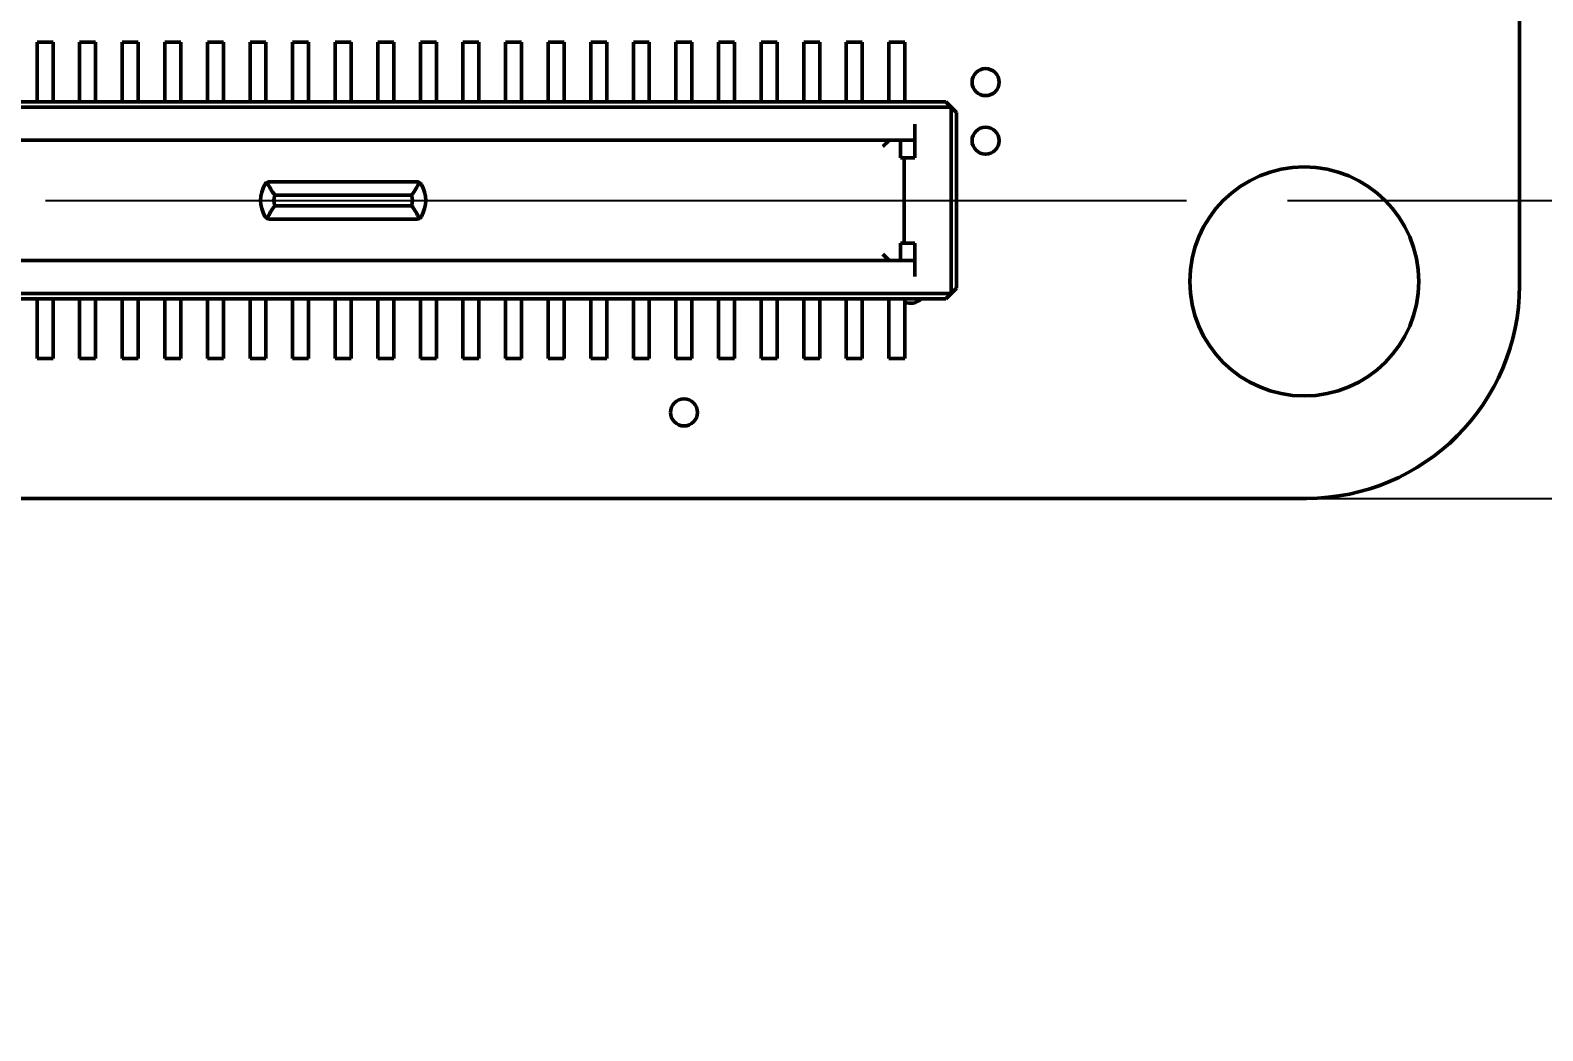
# Model space of a CAD drawing. Header units: millimetres. Extents: x 46 to 194, y 102 to 162.
# Drawn here: x 156.81 to 171.02, y 102.9 to 112.3 of the extents above; entities that cross this region are included whole.
import ezdxf

# ---------------------------------------------------------------- set-up
doc = ezdxf.new("R2010")
doc.units = ezdxf.units.MM
doc.header["$LTSCALE"] = 0.75
doc.linetypes.add('CENTER2', pattern=[28.575, 19.05, -3.175, 3.175, -3.175])
for name, color, linetype, lineweight in [('FD_Dimensions', 7, 'Continuous', 25), ('Smart Centers', 7, 'CENTER2', 25), ('Visible', 7, 'Continuous', 50)]:
    doc.layers.add(name, color=color, linetype=linetype, lineweight=lineweight)
doc.styles.get("Standard").update_dxf_attribs({"font": 'arial.ttf'})
doc.dimstyles.new('Dim-ISO-25', dxfattribs={"dimtxt": 2.5, "dimasz": 2.5, "dimexe": 1.5, "dimexo": 0, "dimgap": 1, "dimtad": 1, "dimzin": 4, "dimdsep": 46, "dimtxsty": 'Standard', "dimblk": 'OPEN90', "dimcen": 0, "dimazin": 1, "dimtp": 0.1, "dimtm": 0.1, "dimtfac": 0.72, "dimtmove": 0, "dimatfit": 3, "dimfxl": 1, "dimtzin": 4, "dimarcsym": 0})

# ---------------------------------------------------------------- blocks, each defined once
blk = doc.blocks.new('*U13')
at = {"layer": 'Smart Centers', "color": 0, "ltscale": 0.75, "transparency": 16777216}
blk.add_line((-13.87, 0), (13.87, 0), dxfattribs=at)
blk = doc.blocks.new('_Open90')
at = {"color": 0, "linetype": 'ByBlock', "lineweight": -2}
for p, q in [((-0.5, 0.5), (0, 0)), ((0, 0), (-1, 0)), ((0, 0), (-0.5, -0.5))]:
    blk.add_line(p, q, dxfattribs=at)
blk = doc.blocks.new('*D23')
at = {"layer": 'Defpoints', "color": 0, "transparency": 16777216}
for p in [(168.621748, 110.698104), (168.799359, 107.900004), (192.4547, 107.900004)]:
    blk.add_point(p, dxfattribs=at)
at = {"layer": 'FD_Dimensions', "color": 0, "lineweight": -2, "transparency": 16777216}
for p, q in [((192.4547, 113.198104), (192.4547, 162.174857)), ((168.621748, 110.698104), (193.9547, 110.698104)), ((192.4547, 107.900004), (192.4547, 110.698104)), ((168.799359, 107.900004), (193.9547, 107.900004)), ((192.4547, 105.400004), (192.4547, 102.900004))]:
    blk.add_line(p, q, dxfattribs=at)
at = {"layer": 'FD_Dimensions', "color": 0, "lineweight": -2, "transparency": 16777216, "xscale": 2.5, "yscale": 2.5, "zscale": 2.5}
for p, rotation in [((192.4547, 110.698104), 270), ((192.4547, 107.900004), 90)]:
    blk.add_blockref('_Open90', p, dxfattribs=dict(at, rotation=rotation))
at = {"layer": 'FD_Dimensions', "color": 0, "transparency": 16777216, "insert": (190.177434, 155.034775), "char_height": 2.5, "attachment_point": 5, "rotation": 90}
blk.add_mtext('2.80mm', dxfattribs=at)

msp = doc.modelspace()

# ---------------------------------------------------------------- linework, layer by layer
at = {"layer": 'Visible', "extrusion": (0, 0, -1)}
for p, q in [((170.799, 109.9), (170.799, 140.9)), ((156.877, 112.183), (156.877, 111.923)), ((157.027, 112.183), (156.877, 112.183)), ((157.027, 111.923), (157.027, 112.183)), ((157.277, 112.183), (157.277, 111.923)), ((157.427, 112.183), (157.277, 112.183)), ((157.427, 111.923), (157.427, 112.183)), ((157.677, 112.183), (157.677, 111.923)), ((157.827, 112.183), (157.677, 112.183)), ((157.827, 111.923), (157.827, 112.183)), ((158.077, 112.183), (158.077, 111.923)), ((158.227, 112.183), (158.077, 112.183)), ((158.227, 111.923), (158.227, 112.183)), ((158.477, 112.183), (158.477, 111.923)), ((158.627, 112.183), (158.477, 112.183)), ((158.627, 111.923), (158.627, 112.183)), ((158.877, 112.183), (158.877, 111.923)), ((159.027, 112.183), (158.877, 112.183)), ((159.027, 111.923), (159.027, 112.183)), ((159.277, 112.183), (159.277, 111.923)), ((159.427, 112.183), (159.277, 112.183)), ((159.427, 111.923), (159.427, 112.183)), ((159.677, 112.183), (159.677, 111.923)), ((159.827, 112.183), (159.677, 112.183)), ((159.827, 111.923), (159.827, 112.183)), ((160.227, 112.183), (160.077, 112.183)), ((160.077, 112.183), (160.077, 111.923)), ((160.227, 111.923), (160.227, 112.183)), ((160.477, 112.183), (160.477, 111.923)), ((160.627, 112.183), (160.477, 112.183)), ((160.627, 111.923), (160.627, 112.183)), ((160.877, 112.183), (160.877, 111.923)), ((161.027, 112.183), (160.877, 112.183)), ((161.027, 111.923), (161.027, 112.183)), ((161.277, 112.183), (161.277, 111.923)), ((161.427, 112.183), (161.277, 112.183)), ((161.427, 111.923), (161.427, 112.183)), ((161.677, 112.183), (161.677, 111.923)), ((161.827, 112.183), (161.677, 112.183)), ((161.827, 111.923), (161.827, 112.183)), ((162.077, 112.183), (162.077, 111.923)), ((162.227, 112.183), (162.077, 112.183)), ((162.227, 111.923), (162.227, 112.183)), ((162.477, 112.183), (162.477, 111.923)), ((162.627, 112.183), (162.477, 112.183)), ((162.627, 111.923), (162.627, 112.183)), ((162.877, 112.183), (162.877, 111.923)), ((163.027, 112.183), (162.877, 112.183)), ((163.027, 111.923), (163.027, 112.183)), ((163.277, 112.183), (163.277, 111.923)), ((163.427, 112.183), (163.277, 112.183)), ((163.427, 111.923), (163.427, 112.183)), ((163.677, 112.183), (163.677, 111.923)), ((163.827, 112.183), (163.677, 112.183)), ((163.827, 111.923), (163.827, 112.183)), ((164.077, 112.183), (164.077, 111.923)), ((164.227, 112.183), (164.077, 112.183)), ((164.227, 111.923), (164.227, 112.183)), ((164.477, 112.183), (164.477, 111.923)), ((164.627, 112.183), (164.477, 112.183)), ((164.627, 111.923), (164.627, 112.183)), ((165.027, 112.183), (164.877, 112.183)), ((164.877, 112.183), (164.877, 111.923)), ((165.027, 111.923), (165.027, 112.183)), ((156.877, 111.923), (156.877, 111.879)), ((156.877, 111.879), (156.877, 111.855)), ((156.877, 111.855), (156.877, 111.723)), ((157.027, 111.923), (157.027, 111.879)), ((157.027, 111.855), (157.027, 111.879)), ((157.027, 111.855), (157.027, 111.723)), ((157.277, 111.923), (157.277, 111.879)), ((157.277, 111.879), (157.277, 111.855)), ((157.277, 111.855), (157.277, 111.723)), ((157.427, 111.923), (157.427, 111.879)), ((157.427, 111.855), (157.427, 111.879)), ((157.427, 111.855), (157.427, 111.723)), ((157.677, 111.923), (157.677, 111.879)), ((157.677, 111.879), (157.677, 111.855)), ((157.677, 111.855), (157.677, 111.723)), ((157.827, 111.923), (157.827, 111.879)), ((157.827, 111.855), (157.827, 111.879)), ((157.827, 111.855), (157.827, 111.723)), ((158.077, 111.923), (158.077, 111.879)), ((158.077, 111.879), (158.077, 111.855)), ((158.077, 111.855), (158.077, 111.723)), ((158.227, 111.923), (158.227, 111.879)), ((158.227, 111.855), (158.227, 111.879)), ((158.227, 111.855), (158.227, 111.723)), ((158.477, 111.923), (158.477, 111.879)), ((158.477, 111.879), (158.477, 111.855)), ((158.477, 111.855), (158.477, 111.723)), ((158.627, 111.923), (158.627, 111.879)), ((158.627, 111.855), (158.627, 111.879)), ((158.627, 111.855), (158.627, 111.723)), ((158.877, 111.923), (158.877, 111.879)), ((158.877, 111.879), (158.877, 111.855)), ((158.877, 111.855), (158.877, 111.723)), ((159.027, 111.923), (159.027, 111.879)), ((159.027, 111.855), (159.027, 111.879)), ((159.027, 111.855), (159.027, 111.723)), ((159.277, 111.923), (159.277, 111.879)), ((159.277, 111.879), (159.277, 111.855)), ((159.277, 111.855), (159.277, 111.723)), ((159.427, 111.923), (159.427, 111.879)), ((159.427, 111.855), (159.427, 111.879)), ((159.427, 111.855), (159.427, 111.723)), ((159.677, 111.923), (159.677, 111.879)), ((159.677, 111.879), (159.677, 111.855)), ((159.677, 111.855), (159.677, 111.723)), ((159.827, 111.923), (159.827, 111.879)), ((159.827, 111.855), (159.827, 111.879)), ((159.827, 111.855), (159.827, 111.723)), ((160.077, 111.923), (160.077, 111.879)), ((160.077, 111.879), (160.077, 111.855)), ((160.077, 111.855), (160.077, 111.723)), ((160.227, 111.923), (160.227, 111.879)), ((160.227, 111.855), (160.227, 111.879)), ((160.227, 111.855), (160.227, 111.723)), ((160.477, 111.923), (160.477, 111.879)), ((160.477, 111.879), (160.477, 111.855)), ((160.477, 111.855), (160.477, 111.723)), ((160.627, 111.923), (160.627, 111.879)), ((160.627, 111.855), (160.627, 111.879)), ((160.627, 111.855), (160.627, 111.723)), ((160.877, 111.923), (160.877, 111.879)), ((160.877, 111.879), (160.877, 111.855)), ((160.877, 111.855), (160.877, 111.723)), ((161.027, 111.923), (161.027, 111.879)), ((161.027, 111.855), (161.027, 111.879)), ((161.027, 111.855), (161.027, 111.723)), ((161.277, 111.923), (161.277, 111.879)), ((161.277, 111.879), (161.277, 111.855)), ((161.277, 111.855), (161.277, 111.723)), ((161.427, 111.923), (161.427, 111.879)), ((161.427, 111.855), (161.427, 111.879)), ((161.427, 111.855), (161.427, 111.723)), ((161.677, 111.923), (161.677, 111.879)), ((161.677, 111.879), (161.677, 111.855)), ((161.677, 111.855), (161.677, 111.723)), ((161.827, 111.923), (161.827, 111.879)), ((161.827, 111.855), (161.827, 111.879)), ((161.827, 111.855), (161.827, 111.723)), ((162.077, 111.923), (162.077, 111.879)), ((162.077, 111.879), (162.077, 111.855)), ((162.077, 111.855), (162.077, 111.723)), ((162.227, 111.923), (162.227, 111.879)), ((162.227, 111.855), (162.227, 111.879)), ((162.227, 111.855), (162.227, 111.723)), ((162.477, 111.923), (162.477, 111.879)), ((162.477, 111.879), (162.477, 111.855)), ((162.477, 111.855), (162.477, 111.723)), ((162.627, 111.923), (162.627, 111.879)), ((162.627, 111.855), (162.627, 111.879)), ((162.627, 111.855), (162.627, 111.723)), ((162.877, 111.923), (162.877, 111.879)), ((162.877, 111.879), (162.877, 111.855)), ((162.877, 111.855), (162.877, 111.723)), ((163.027, 111.923), (163.027, 111.879)), ((163.027, 111.855), (163.027, 111.879)), ((163.027, 111.855), (163.027, 111.723)), ((163.277, 111.923), (163.277, 111.879)), ((163.277, 111.879), (163.277, 111.855)), ((163.277, 111.855), (163.277, 111.723)), ((163.427, 111.923), (163.427, 111.879)), ((163.427, 111.855), (163.427, 111.879)), ((163.427, 111.855), (163.427, 111.723)), ((163.677, 111.923), (163.677, 111.879)), ((163.677, 111.879), (163.677, 111.855)), ((163.677, 111.855), (163.677, 111.723)), ((163.827, 111.923), (163.827, 111.879)), ((163.827, 111.855), (163.827, 111.879)), ((163.827, 111.855), (163.827, 111.723)), ((164.077, 111.923), (164.077, 111.879)), ((164.077, 111.879), (164.077, 111.855)), ((164.077, 111.855), (164.077, 111.723)), ((164.227, 111.923), (164.227, 111.879)), ((164.227, 111.855), (164.227, 111.879)), ((164.227, 111.855), (164.227, 111.723)), ((164.477, 111.923), (164.477, 111.879)), ((164.477, 111.879), (164.477, 111.855)), ((164.477, 111.855), (164.477, 111.723)), ((164.627, 111.923), (164.627, 111.879)), ((164.627, 111.855), (164.627, 111.879)), ((164.627, 111.855), (164.627, 111.723)), ((164.877, 111.923), (164.877, 111.879)), ((164.877, 111.879), (164.877, 111.855)), ((164.877, 111.855), (164.877, 111.723)), ((165.027, 111.923), (165.027, 111.879)), ((165.027, 111.855), (165.027, 111.879)), ((165.027, 111.855), (165.027, 111.723)), ((156.877, 111.723), (156.877, 111.623)), ((157.027, 111.623), (157.027, 111.723)), ((157.277, 111.723), (157.277, 111.623)), ((157.427, 111.623), (157.427, 111.723)), ((157.677, 111.723), (157.677, 111.623)), ((157.827, 111.623), (157.827, 111.723)), ((158.077, 111.723), (158.077, 111.623)), ((158.227, 111.623), (158.227, 111.723)), ((158.477, 111.723), (158.477, 111.623)), ((158.627, 111.623), (158.627, 111.723)), ((158.877, 111.723), (158.877, 111.623)), ((159.027, 111.623), (159.027, 111.723)), ((159.277, 111.723), (159.277, 111.623)), ((159.427, 111.623), (159.427, 111.723)), ((159.677, 111.723), (159.677, 111.623)), ((159.827, 111.623), (159.827, 111.723)), ((160.077, 111.723), (160.077, 111.623)), ((160.227, 111.623), (160.227, 111.723)), ((160.477, 111.723), (160.477, 111.623)), ((160.627, 111.623), (160.627, 111.723)), ((160.877, 111.723), (160.877, 111.623)), ((161.027, 111.623), (161.027, 111.723)), ((161.277, 111.723), (161.277, 111.623)), ((161.427, 111.623), (161.427, 111.723)), ((161.677, 111.723), (161.677, 111.623)), ((161.827, 111.623), (161.827, 111.723)), ((162.077, 111.723), (162.077, 111.623)), ((162.227, 111.623), (162.227, 111.723)), ((162.477, 111.723), (162.477, 111.623)), ((162.627, 111.623), (162.627, 111.723)), ((162.877, 111.723), (162.877, 111.623)), ((163.027, 111.623), (163.027, 111.723)), ((163.277, 111.723), (163.277, 111.623)), ((163.427, 111.623), (163.427, 111.723)), ((163.677, 111.723), (163.677, 111.623)), ((163.827, 111.623), (163.827, 111.723)), ((164.077, 111.723), (164.077, 111.623)), ((164.227, 111.623), (164.227, 111.723)), ((164.477, 111.723), (164.477, 111.623)), ((164.627, 111.623), (164.627, 111.723)), ((164.877, 111.723), (164.877, 111.623)), ((165.027, 111.623), (165.027, 111.723)), ((144.042, 111.573), (165.462, 111.573)), ((165.412, 111.623), (144.092, 111.623)), ((165.412, 111.623), (165.462, 111.573)), ((165.462, 111.573), (165.512, 111.523)), ((165.462, 111.573), (165.462, 109.823)), ((165.512, 111.523), (165.512, 109.873)), ((165.122, 111.098), (165.122, 111.413)), ((144.382, 111.263), (165.122, 111.263)), ((164.821, 111.203), (164.88, 111.262)), ((164.987, 111.098), (164.987, 111.263)), ((164.987, 111.098), (165.022, 111.098)), ((165.022, 111.098), (165.122, 111.098)), ((165.022, 111.098), (165.022, 110.298)), ((159.06, 110.873), (160.443, 110.873)), ((160.394, 110.748), (159.109, 110.748)), ((159.06, 110.523), (160.443, 110.523)), ((160.394, 110.648), (159.109, 110.648)), ((164.987, 110.298), (165.022, 110.298)), ((164.987, 110.298), (164.987, 110.133)), ((165.022, 110.298), (165.122, 110.298)), ((165.122, 110.298), (165.122, 109.983)), ((144.382, 110.133), (165.122, 110.133)), ((164.821, 110.193), (164.88, 110.134)), ((144.042, 109.823), (165.462, 109.823)), ((165.462, 109.823), (165.412, 109.773)), ((165.462, 109.823), (165.512, 109.873)), ((165.412, 109.773), (144.092, 109.773)), ((156.877, 109.673), (156.877, 109.773)), ((156.877, 109.541), (156.877, 109.673)), ((157.027, 109.773), (157.027, 109.673)), ((157.027, 109.541), (157.027, 109.673)), ((157.277, 109.673), (157.277, 109.773)), ((157.277, 109.541), (157.277, 109.673)), ((157.427, 109.773), (157.427, 109.673)), ((157.427, 109.541), (157.427, 109.673)), ((157.677, 109.673), (157.677, 109.773)), ((157.677, 109.541), (157.677, 109.673)), ((157.827, 109.773), (157.827, 109.673)), ((157.827, 109.541), (157.827, 109.673)), ((158.077, 109.673), (158.077, 109.773)), ((158.077, 109.541), (158.077, 109.673)), ((158.227, 109.773), (158.227, 109.673)), ((158.227, 109.541), (158.227, 109.673)), ((158.477, 109.673), (158.477, 109.773)), ((158.477, 109.541), (158.477, 109.673)), ((158.627, 109.773), (158.627, 109.673)), ((158.627, 109.541), (158.627, 109.673)), ((158.877, 109.673), (158.877, 109.773)), ((158.877, 109.541), (158.877, 109.673)), ((159.027, 109.773), (159.027, 109.673)), ((159.027, 109.541), (159.027, 109.673)), ((159.277, 109.673), (159.277, 109.773)), ((159.277, 109.541), (159.277, 109.673)), ((159.427, 109.773), (159.427, 109.673)), ((159.427, 109.541), (159.427, 109.673)), ((159.677, 109.673), (159.677, 109.773)), ((159.677, 109.541), (159.677, 109.673)), ((159.827, 109.773), (159.827, 109.673)), ((159.827, 109.541), (159.827, 109.673)), ((160.077, 109.673), (160.077, 109.773)), ((160.077, 109.541), (160.077, 109.673)), ((160.227, 109.773), (160.227, 109.673)), ((160.227, 109.541), (160.227, 109.673)), ((160.477, 109.673), (160.477, 109.773)), ((160.477, 109.541), (160.477, 109.673)), ((160.627, 109.773), (160.627, 109.673)), ((160.627, 109.541), (160.627, 109.673)), ((160.877, 109.673), (160.877, 109.773)), ((160.877, 109.541), (160.877, 109.673)), ((161.027, 109.773), (161.027, 109.673)), ((161.027, 109.541), (161.027, 109.673)), ((161.277, 109.673), (161.277, 109.773)), ((161.277, 109.541), (161.277, 109.673)), ((161.427, 109.773), (161.427, 109.673)), ((161.427, 109.541), (161.427, 109.673)), ((161.677, 109.673), (161.677, 109.773)), ((161.677, 109.541), (161.677, 109.673)), ((161.827, 109.773), (161.827, 109.673)), ((161.827, 109.541), (161.827, 109.673)), ((162.077, 109.673), (162.077, 109.773)), ((162.077, 109.541), (162.077, 109.673)), ((162.227, 109.773), (162.227, 109.673)), ((162.227, 109.541), (162.227, 109.673)), ((162.477, 109.673), (162.477, 109.773)), ((162.477, 109.541), (162.477, 109.673)), ((162.627, 109.773), (162.627, 109.673)), ((162.627, 109.541), (162.627, 109.673)), ((162.877, 109.673), (162.877, 109.773)), ((162.877, 109.541), (162.877, 109.673)), ((163.027, 109.773), (163.027, 109.673)), ((163.027, 109.541), (163.027, 109.673)), ((163.277, 109.673), (163.277, 109.773)), ((163.277, 109.541), (163.277, 109.673)), ((163.427, 109.773), (163.427, 109.673)), ((163.427, 109.541), (163.427, 109.673)), ((163.677, 109.673), (163.677, 109.773)), ((163.677, 109.541), (163.677, 109.673)), ((163.827, 109.773), (163.827, 109.673)), ((163.827, 109.541), (163.827, 109.673)), ((164.077, 109.673), (164.077, 109.773)), ((164.077, 109.541), (164.077, 109.673)), ((164.227, 109.773), (164.227, 109.673)), ((164.227, 109.541), (164.227, 109.673)), ((164.477, 109.673), (164.477, 109.773)), ((164.477, 109.541), (164.477, 109.673)), ((164.627, 109.773), (164.627, 109.673)), ((164.627, 109.541), (164.627, 109.673)), ((164.877, 109.673), (164.877, 109.773)), ((164.877, 109.541), (164.877, 109.673)), ((165.027, 109.773), (165.027, 109.673)), ((165.027, 109.541), (165.027, 109.673)), ((156.877, 109.517), (156.877, 109.541)), ((157.027, 109.541), (157.027, 109.517)), ((157.277, 109.517), (157.277, 109.541)), ((157.427, 109.541), (157.427, 109.517)), ((157.677, 109.517), (157.677, 109.541)), ((157.827, 109.541), (157.827, 109.517)), ((158.077, 109.517), (158.077, 109.541)), ((158.227, 109.541), (158.227, 109.517)), ((158.477, 109.517), (158.477, 109.541)), ((158.627, 109.541), (158.627, 109.517)), ((158.877, 109.517), (158.877, 109.541)), ((159.027, 109.541), (159.027, 109.517)), ((159.277, 109.517), (159.277, 109.541)), ((159.427, 109.541), (159.427, 109.517)), ((159.677, 109.517), (159.677, 109.541)), ((159.827, 109.541), (159.827, 109.517)), ((160.077, 109.517), (160.077, 109.541)), ((160.227, 109.541), (160.227, 109.517)), ((160.477, 109.517), (160.477, 109.541)), ((160.627, 109.541), (160.627, 109.517)), ((160.877, 109.517), (160.877, 109.541)), ((161.027, 109.541), (161.027, 109.517)), ((161.277, 109.517), (161.277, 109.541)), ((161.427, 109.541), (161.427, 109.517)), ((161.677, 109.517), (161.677, 109.541)), ((161.827, 109.541), (161.827, 109.517)), ((162.077, 109.517), (162.077, 109.541)), ((162.227, 109.541), (162.227, 109.517)), ((162.477, 109.517), (162.477, 109.541)), ((162.627, 109.541), (162.627, 109.517)), ((162.877, 109.517), (162.877, 109.541)), ((163.027, 109.541), (163.027, 109.517)), ((163.277, 109.517), (163.277, 109.541)), ((163.427, 109.541), (163.427, 109.517)), ((163.677, 109.517), (163.677, 109.541)), ((163.827, 109.541), (163.827, 109.517)), ((164.077, 109.517), (164.077, 109.541)), ((164.227, 109.541), (164.227, 109.517)), ((164.477, 109.517), (164.477, 109.541)), ((164.627, 109.541), (164.627, 109.517)), ((164.877, 109.517), (164.877, 109.541)), ((165.027, 109.541), (165.027, 109.517)), ((156.877, 109.473), (156.877, 109.517)), ((156.877, 109.213), (156.877, 109.473)), ((157.027, 109.473), (157.027, 109.517)), ((157.027, 109.473), (157.027, 109.213)), ((157.277, 109.473), (157.277, 109.517)), ((157.277, 109.213), (157.277, 109.473)), ((157.427, 109.473), (157.427, 109.517)), ((157.427, 109.473), (157.427, 109.213)), ((157.677, 109.473), (157.677, 109.517)), ((157.677, 109.213), (157.677, 109.473)), ((157.827, 109.473), (157.827, 109.517)), ((157.827, 109.473), (157.827, 109.213)), ((158.077, 109.473), (158.077, 109.517)), ((158.077, 109.213), (158.077, 109.473)), ((158.227, 109.473), (158.227, 109.517)), ((158.227, 109.473), (158.227, 109.213)), ((158.477, 109.473), (158.477, 109.517)), ((158.477, 109.213), (158.477, 109.473)), ((158.627, 109.473), (158.627, 109.517)), ((158.627, 109.473), (158.627, 109.213)), ((158.877, 109.473), (158.877, 109.517)), ((158.877, 109.213), (158.877, 109.473)), ((159.027, 109.473), (159.027, 109.517)), ((159.027, 109.473), (159.027, 109.213)), ((159.277, 109.473), (159.277, 109.517)), ((159.277, 109.213), (159.277, 109.473)), ((159.427, 109.473), (159.427, 109.517)), ((159.427, 109.473), (159.427, 109.213)), ((159.677, 109.473), (159.677, 109.517)), ((159.677, 109.213), (159.677, 109.473)), ((159.827, 109.473), (159.827, 109.517)), ((159.827, 109.473), (159.827, 109.213)), ((160.077, 109.473), (160.077, 109.517)), ((160.077, 109.213), (160.077, 109.473)), ((160.227, 109.473), (160.227, 109.517)), ((160.227, 109.473), (160.227, 109.213)), ((160.477, 109.473), (160.477, 109.517)), ((160.477, 109.213), (160.477, 109.473)), ((160.627, 109.473), (160.627, 109.517)), ((160.627, 109.473), (160.627, 109.213)), ((160.877, 109.473), (160.877, 109.517)), ((160.877, 109.213), (160.877, 109.473)), ((161.027, 109.473), (161.027, 109.517)), ((161.027, 109.473), (161.027, 109.213)), ((161.277, 109.473), (161.277, 109.517)), ((161.277, 109.213), (161.277, 109.473)), ((161.427, 109.473), (161.427, 109.517)), ((161.427, 109.473), (161.427, 109.213)), ((161.677, 109.473), (161.677, 109.517)), ((161.677, 109.213), (161.677, 109.473)), ((161.827, 109.473), (161.827, 109.517)), ((161.827, 109.473), (161.827, 109.213)), ((162.077, 109.473), (162.077, 109.517)), ((162.077, 109.213), (162.077, 109.473)), ((162.227, 109.473), (162.227, 109.517)), ((162.227, 109.473), (162.227, 109.213)), ((162.477, 109.473), (162.477, 109.517)), ((162.477, 109.213), (162.477, 109.473)), ((162.627, 109.473), (162.627, 109.517)), ((162.627, 109.473), (162.627, 109.213)), ((162.877, 109.473), (162.877, 109.517)), ((162.877, 109.213), (162.877, 109.473)), ((163.027, 109.473), (163.027, 109.517)), ((163.027, 109.473), (163.027, 109.213)), ((163.277, 109.473), (163.277, 109.517)), ((163.277, 109.213), (163.277, 109.473)), ((163.427, 109.473), (163.427, 109.517)), ((163.427, 109.473), (163.427, 109.213)), ((163.677, 109.473), (163.677, 109.517)), ((163.677, 109.213), (163.677, 109.473)), ((163.827, 109.473), (163.827, 109.517)), ((163.827, 109.473), (163.827, 109.213)), ((164.077, 109.473), (164.077, 109.517)), ((164.077, 109.213), (164.077, 109.473)), ((164.227, 109.473), (164.227, 109.517)), ((164.227, 109.473), (164.227, 109.213)), ((164.477, 109.473), (164.477, 109.517)), ((164.477, 109.213), (164.477, 109.473)), ((164.627, 109.473), (164.627, 109.517)), ((164.627, 109.473), (164.627, 109.213)), ((164.877, 109.473), (164.877, 109.517)), ((164.877, 109.213), (164.877, 109.473)), ((165.027, 109.473), (165.027, 109.517)), ((165.027, 109.473), (165.027, 109.213)), ((157.027, 109.213), (156.877, 109.213)), ((157.427, 109.213), (157.277, 109.213)), ((157.827, 109.213), (157.677, 109.213)), ((158.227, 109.213), (158.077, 109.213)), ((158.627, 109.213), (158.477, 109.213)), ((159.027, 109.213), (158.877, 109.213)), ((159.427, 109.213), (159.277, 109.213)), ((159.827, 109.213), (159.677, 109.213)), ((160.227, 109.213), (160.077, 109.213)), ((160.627, 109.213), (160.477, 109.213)), ((161.027, 109.213), (160.877, 109.213)), ((161.427, 109.213), (161.277, 109.213)), ((161.827, 109.213), (161.677, 109.213)), ((162.227, 109.213), (162.077, 109.213)), ((162.627, 109.213), (162.477, 109.213)), ((163.027, 109.213), (162.877, 109.213)), ((163.427, 109.213), (163.277, 109.213)), ((163.827, 109.213), (163.677, 109.213)), ((164.227, 109.213), (164.077, 109.213)), ((164.627, 109.213), (164.477, 109.213)), ((165.027, 109.213), (164.877, 109.213)), ((127.799, 107.9), (168.799, 107.9))]:
    msp.add_line(p, q, dxfattribs=at)
for centre, radius in [((-165.785, 111.809), 0.127), ((-165.785, 111.259), 0.127), ((-168.778, 109.937), 1.075), ((-162.953, 108.707), 0.127)]:
    msp.add_circle(centre, radius, dxfattribs=at)
for centre, radius, start, end in [((-159.277, 110.698), 0.3, 330, 30), ((-159.06, 110.823), 0.05, 29.9999, 61.3199), ((-159.06, 110.823), 0.05, 61.3198, 90), ((-159.819, 111.264), 0.877, 323.9935, 333.1062), ((-159.685, 111.264), 0.877, 206.8938, 216.0065), ((-160.443, 110.823), 0.05, 90, 118.6802), ((-160.443, 110.823), 0.05, 118.6801, 150.0001), ((-160.227, 110.698), 0.3, 150, 210), ((-159.277, 110.698), 0.175, 343.3985, 16.6015), ((-160.227, 110.698), 0.175, 163.3984, 196.6016), ((-159.06, 110.573), 0.05, 298.6801, 330.0001), ((-159.819, 110.132), 0.877, 26.8938, 36.0065), ((-159.685, 110.132), 0.877, 143.9935, 153.1062), ((-160.443, 110.573), 0.05, 209.9999, 241.3199), ((-168.799, 109.9), 2, 180.0012, 269.9988), ((-156.971, 109.886), 0.127, 242.9946, 243.7731), ((-165.084, 109.859), 0.127, 222.572, 296.9832)]:
    msp.add_arc(centre, radius, start, end, dxfattribs=at)
at = {"layer": 'Visible'}
for centre, start, end in [((159.06, 110.573), 241.3198, 270), ((160.443, 110.573), 270, 298.6802)]:
    msp.add_arc(centre, 0.05, start, end, dxfattribs=at)
at = {"layer": 'Visible', "extrusion": (0, 0, -1)}
for centre, start_param, end_param in [((164.882, 111.203), -0.172681, 0), ((164.882, 110.193), 3.141593, 3.314274)]:
    msp.add_ellipse(centre, major_axis=(0, 0.06), ratio=0.174419, start_param=start_param, end_param=end_param, dxfattribs=at)

# ---------------------------------------------------------------- block references
at = {"layer": 'Smart Centers', "ltscale": 0.75}
msp.add_blockref('*U13', (154.752, 110.698), dxfattribs=at)

# ---------------------------------------------------------------- dimensions: what is measured, and where the dimension line sits
at = {"layer": 'FD_Dimensions'}
dim = msp.add_linear_dim(base=(192.455, 107.9), p1=(168.622, 110.698), p2=(168.799, 107.9), angle=90, dimstyle='Dim-ISO-25', override={"dimlfac": 1, "dimpost": 'mm'}, dxfattribs=at)
dim.commit()
dim.dimension.update_dxf_attribs({"geometry": '*D23', "text_midpoint": (192.455, 155.035), "dimtype": 160})

doc.saveas('drawing.dxf')
